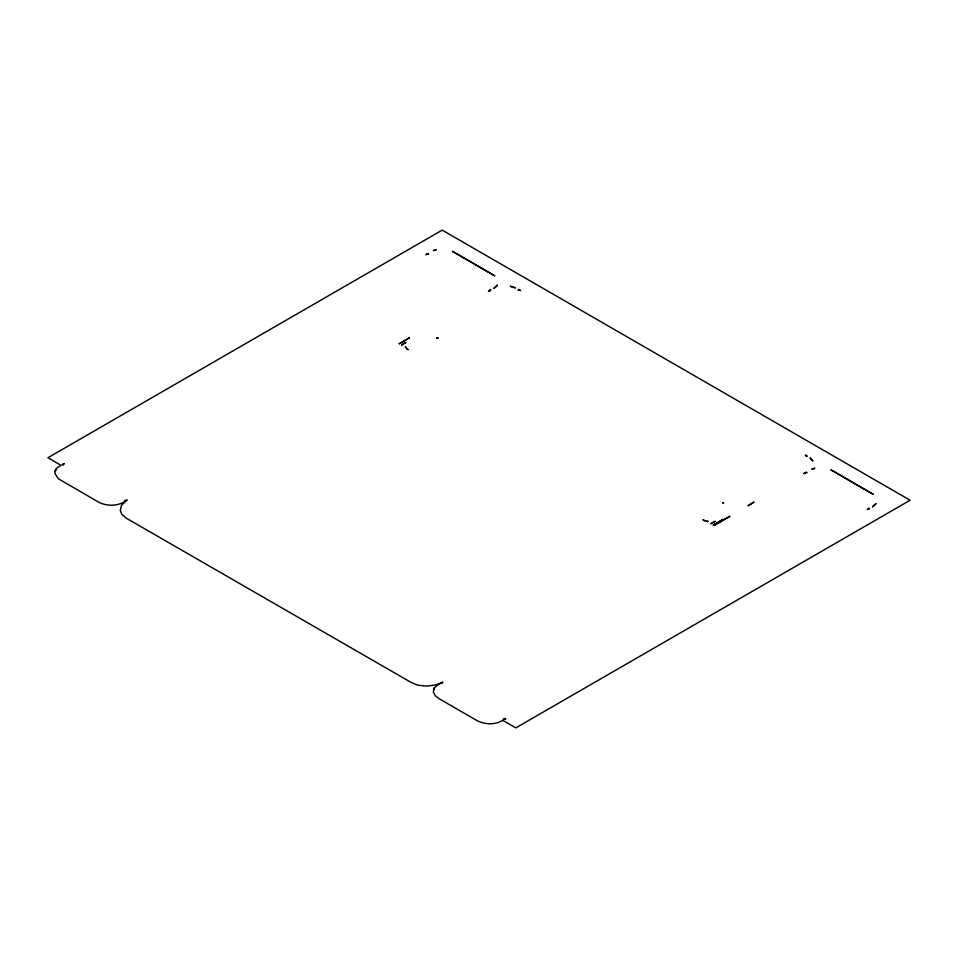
<?xml version="1.0" encoding="UTF-8"?>
<svg xmlns="http://www.w3.org/2000/svg" width="958" height="958" viewBox="0 0 958 958"><rect width="100%" height="100%" fill="white"/><g stroke="black" fill="none" stroke-linecap="round" stroke-linejoin="round"><path stroke-width="1.44" d="M504.914 719.003L505.836 718.476L503.824 719.626L503.178 718.979L504.806 719.063M63.3 464.043L64.425 463.636L62.21 464.666L63.336 465.037L63.192 464.103M55.827 469.372L54.786 473.228L58.402 478.784L98.434 502.028C106.063 506.123 117.307 506.758 125.306 501.094L124.648 500.447L127.306 499.932L121.51 505.249L120.277 510.506L121.774 514.254L126.252 518.17L411.341 682.551L417.928 685.245L426.729 686.132L435.662 684.898L442.955 682.168L441.722 682.635L441.854 683.581L440.74 683.21L437.303 685.186L434.357 687.916L433.303 691.76L435.16 695.628L439.111 698.717L476.964 720.572C484.221 724.428 494.819 725.326 502.663 720.308L515.799 727.888L910.1 500.244L442.201 230.112L47.9 457.756L61.049 465.337L57.013 467.911L55.085 471.156L55.827 469.372M434.357 687.916L433.615 689.7L434.357 687.916M806.408 455.565L806.205 456.487L807.307 456.104L805.319 455.098L806.408 455.565M405.761 342.533L401.534 345.048L405.761 342.533M497.358 285.256L494.029 288.202L497.358 285.256M875.887 503.8L872.558 506.746L875.887 503.8M518.649 289.448L517.991 290.082L520.553 290.514L518.649 289.448M426.897 254.109L425.879 254.708L427.891 253.547L428.537 254.193L426.897 254.109M805.427 472.653L803.774 473.611L806.408 472.09L807.067 472.737L805.427 472.653M409.341 337.851L399.27 343.742L409.341 337.851M750.821 503.98L747.982 505.824L753.958 502.076L750.821 503.98M708.01 521.463L706.609 521.188L708.01 521.463M715.003 521.332L711.016 523.727L715.003 521.332M488.975 291.124L488.424 291.448L490.292 290.49L488.76 291.004L489.993 290.537L489.849 289.591L490.975 289.975L488.975 291.124M729.337 516.554L713.997 525.451L729.888 516.266L729.337 516.554M436.213 249.763L433.507 250.541L436.213 249.763M438.022 338.162L436.656 337.851L438.022 338.162M722.931 502.663L723.47 503.453L722.931 502.663M723.062 519.38L713.279 525.032L723.062 519.38M814.743 468.306L812.037 469.085L814.743 468.306M869.505 508.506L867.289 509.548L868.511 509.081L868.379 508.135L869.505 508.506M405.462 346.784L405.929 347.586L405.462 346.784M703.124 519.966L705.256 520.877L703.124 519.966M515.26 287.807L510.458 286.322L515.26 287.807M454.81 252.565L452.344 251.343L494.783 275.856L454.81 252.565M833.34 471.108L830.861 469.887L873.313 494.388L833.34 471.108M408.036 349.61L406.455 348.377L408.06 349.694M812.731 460.834L810.169 458.068L812.731 460.834"/></g></svg>
